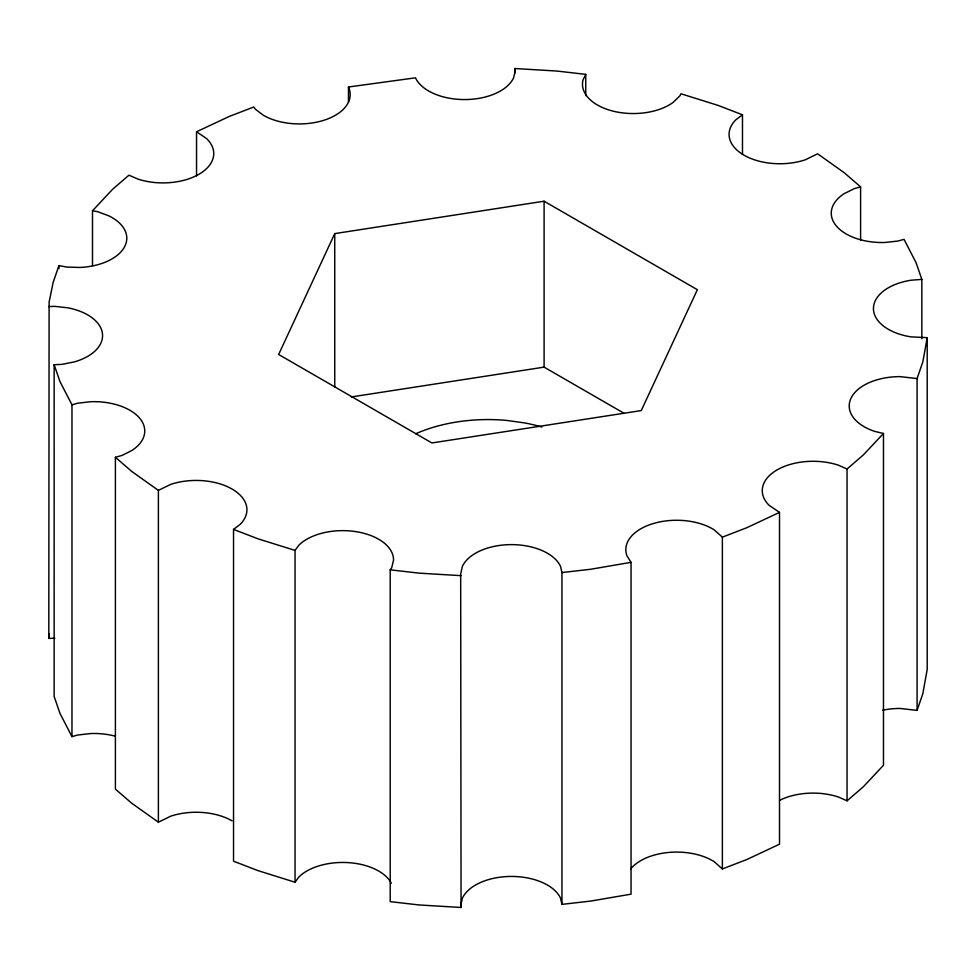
<?xml version="1.0" encoding="UTF-8"?>
<svg xmlns="http://www.w3.org/2000/svg" width="976" height="976" viewBox="0 0 976 976"><rect width="100%" height="100%" fill="white"/><g stroke="black" fill="none" stroke-linecap="round" stroke-linejoin="round"><path stroke-width="1.46" d="M54.851 638.182L48.8 638.426L49.105 302.145L53.168 282.332L58.926 265.606L66.941 267.082L80.191 267.448A50.801 29.329 0 0 0 124.367 247.172A50.801 29.329 0 0 0 108.824 215.842L97.673 211.694L92.5 210.743L92.5 265.545M48.8 638.426L49.105 633.961M921.832 338.757L921.832 279.404L911.096 280.21A50.801 29.329 0 0 0 873.447 308.55A50.801 29.329 0 0 0 911.096 336.879L927.2 337.647L922.832 361.852L917.086 378.566L917.086 710.382L900.018 708.454A50.801 29.329 0 0 0 882.646 710.211M917.086 710.382L922.832 693.668L927.2 669.463L927.2 337.647M334.744 233.606L278.648 354.483L431.904 442.958L641.256 410.579L697.364 289.701L544.096 201.215L334.744 233.606L334.744 387.338M514.95 73.09L514.95 68.527L556.869 71.041L585.746 74.359L582.989 80.044A50.801 29.329 0 0 0 613.27 111.179A50.801 29.329 0 0 0 673.196 102.346L679.967 95.758L680.931 93.769L718.031 105.371L742.48 114.802L742.48 154.367M48.8 306.61L54.851 306.366L67.869 307.818A50.801 29.329 0 0 1 102.443 333.585A50.801 29.329 0 0 1 74.444 361.876L61.903 364.377L54.144 364.695L59.914 381.433L71.968 404.82L77.555 403.234L90.561 401.722A50.801 29.329 0 0 1 139.483 417.984A50.801 29.329 0 0 1 132.187 450.302L122.232 455.353L115.4 457.305L115.4 789.12L131.833 803.309L158.393 822.207L158.393 490.391L170.727 484.364A50.801 29.329 0 0 1 232.044 489.025A50.801 29.329 0 0 1 240.12 524.429L233.532 529.382L233.532 861.198L257.969 870.629L295.045 882.231L295.045 550.403L298.973 545.072A50.801 29.329 0 0 1 356.325 531.7A50.801 29.329 0 0 1 393.535 560.224L391.681 567.812L390.205 569.825L390.205 901.641L419.131 904.959L461.062 907.473L460.672 573.949L462.392 566.361A50.801 29.329 0 0 1 511.461 544.62A50.801 29.329 0 0 1 560.529 566.361L561.944 572.558L561.944 904.374L590.773 901.068L631.045 894.162L631.045 562.335L627.007 555.905A50.801 29.329 0 0 1 653.225 523.563A50.801 29.329 0 0 1 714.127 529.809L722.374 537.142L722.374 868.957L746.774 859.539L779.507 844.203L779.507 512.388L769.064 505.263A50.801 29.329 0 0 1 777.14 469.871A50.801 29.329 0 0 1 838.457 465.21L847.046 469.017L863.382 454.901L883.475 433.478L874.618 431.355A50.801 29.329 0 0 1 850.95 398.367A50.801 29.329 0 0 1 900.018 376.626L917.086 378.566M295.045 882.231L298.973 876.887A50.801 29.329 0 0 1 348.737 862.662A50.801 29.329 0 0 1 391.327 883.219M92.5 210.743L112.618 189.283L128.917 175.204L138.25 179.206A50.801 29.329 0 0 0 199.433 173.984A50.801 29.329 0 0 0 206.522 138.507L196.542 131.76L196.542 175.9M779.556 800.381A50.801 29.329 0 0 1 838.457 797.026L847.046 800.832L863.382 786.717L883.475 765.294L883.475 433.478M742.48 114.802L735.892 119.755A50.801 29.329 0 0 0 743.956 155.16A50.801 29.329 0 0 0 805.273 159.82L817.62 153.793L844.179 172.691L860.6 186.88L860.6 240.157M158.393 822.207L170.727 816.18A50.801 29.329 0 0 1 232.044 820.84M196.542 131.76L229.226 116.461L253.772 106.994L255.395 109.251L263.459 115.327A50.801 29.329 0 0 0 324.788 119.987A50.801 29.329 0 0 0 348.456 86.998L415.471 77.824A50.801 29.329 0 0 0 464.539 99.564A50.801 29.329 0 0 0 513.608 77.824L515.34 70.235L514.95 68.527M779.507 512.388L746.774 527.723L722.374 537.142M54.144 364.695L54.144 696.51L59.914 713.249L71.968 736.648L77.555 735.05L90.561 733.549A50.801 29.329 0 0 1 115.034 736.124M860.6 186.88L854.22 188.661L844.167 193.651A50.801 29.329 0 0 0 836.298 225.92A50.801 29.329 0 0 0 884.915 242.475L897.944 241.048L904.032 239.352L916.098 262.751L921.832 279.404M631.045 562.335L590.773 569.252L561.944 572.558M351.311 396.951L544.096 367.135L624.006 413.263M461.062 575.657L419.131 573.144L390.205 569.825M295.045 550.403L257.969 538.813L233.532 529.382M158.393 490.391L131.833 471.493L115.4 457.305M722.374 868.957L714.127 861.625A50.801 29.329 0 0 0 630.618 868.982M561.944 904.374L560.529 898.176A50.801 29.329 0 0 0 511.461 876.436A50.801 29.329 0 0 0 462.392 898.176L460.672 905.765L461.062 907.473M847.046 469.017L847.046 800.832M585.746 74.359L585.746 95.672M544.096 201.215L544.096 367.135M348.456 86.998L348.456 102.212M71.968 404.82L71.968 736.648M58.926 265.606L58.926 268.644M415.63 433.808A118.535 68.43 0 0 1 506.544 420.412L524.624 422.913A118.535 68.43 0 0 1 541.814 427.024"/></g></svg>
